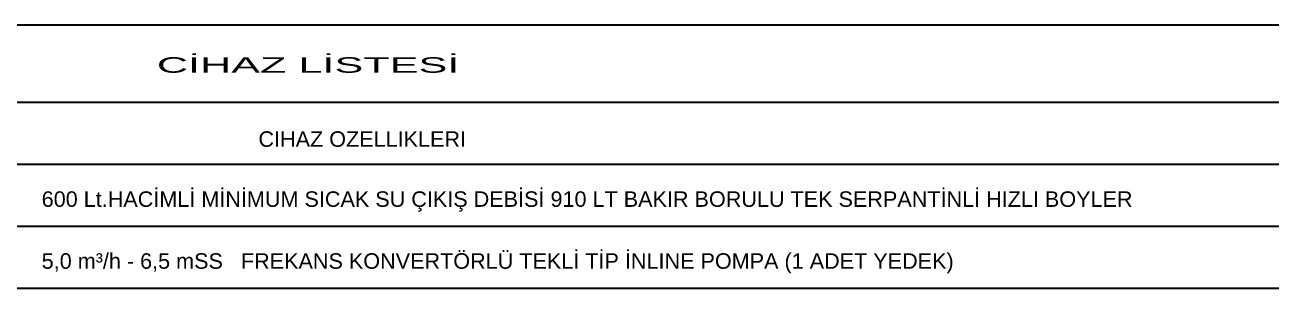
# Model space of a CAD drawing. Header units: centimetres. Extents: x 405464 to 563355, y 50011 to 66875.
# Drawn here: x 531278 to 532890, y 52403 to 52743 of the extents above; entities that cross this region are included whole.
import ezdxf

# ---------------------------------------------------------------- set-up
doc = ezdxf.new("R2010")
doc.units = ezdxf.units.CM
doc.layers.add('0-MEK-IST-03CIHAZ', color=120, linetype='Continuous', lineweight=30)
doc.layers.add('0-MEK-IST-YAZI', color=81, linetype='Continuous', lineweight=30)
doc.styles.add('TROMANT', font='arial.ttf', dxfattribs={"width": 0.8})

msp = doc.modelspace()

# ---------------------------------------------------------------- linework, layer by layer
at = {"layer": '0-MEK-IST-03CIHAZ'}
for p, q in [((530269.8, 52743.2), (533217.1, 52743.2)), ((530269.8, 52643.2), (533217.1, 52643.2)), ((530269.8, 52563.2), (533217.1, 52563.2)), ((530269.8, 52483.2), (533217.1, 52483.2)), ((530269.8, 52403.2), (533217.1, 52403.2))]:
    msp.add_line(p, q, dxfattribs=at)

# ---------------------------------------------------------------- texts
at = {"layer": '0-MEK-IST-YAZI', "style": 'TROMANT', "width": 2}
msp.add_text(' CİHAZ LİSTESİ', height=20, dxfattribs=at).set_placement((531433.4, 52681.4))
at = {"layer": '0-MEK-IST-YAZI', "style": 'TROMANT'}
for s, p in [('CIHAZ OZELLIKLERI', (531580.3, 52585.7)), ('600 Lt.HACİMLİ MİNİMUM SICAK SU ÇIKIŞ DEBİSİ 910 LT BAKIR BORULU TEK SERPANTİNLİ HIZLI BOYLER', (531299.9, 52508.1)), ('5,0 m³/h - 6,5 mSS   FREKANS KONVERTÖRLÜ TEKLİ TİP İNLINE POMPA (1 ADET YEDEK)', (531299.9, 52428.1))]:
    msp.add_text(s, height=20, dxfattribs=at).set_placement(p)

doc.saveas('drawing.dxf')
